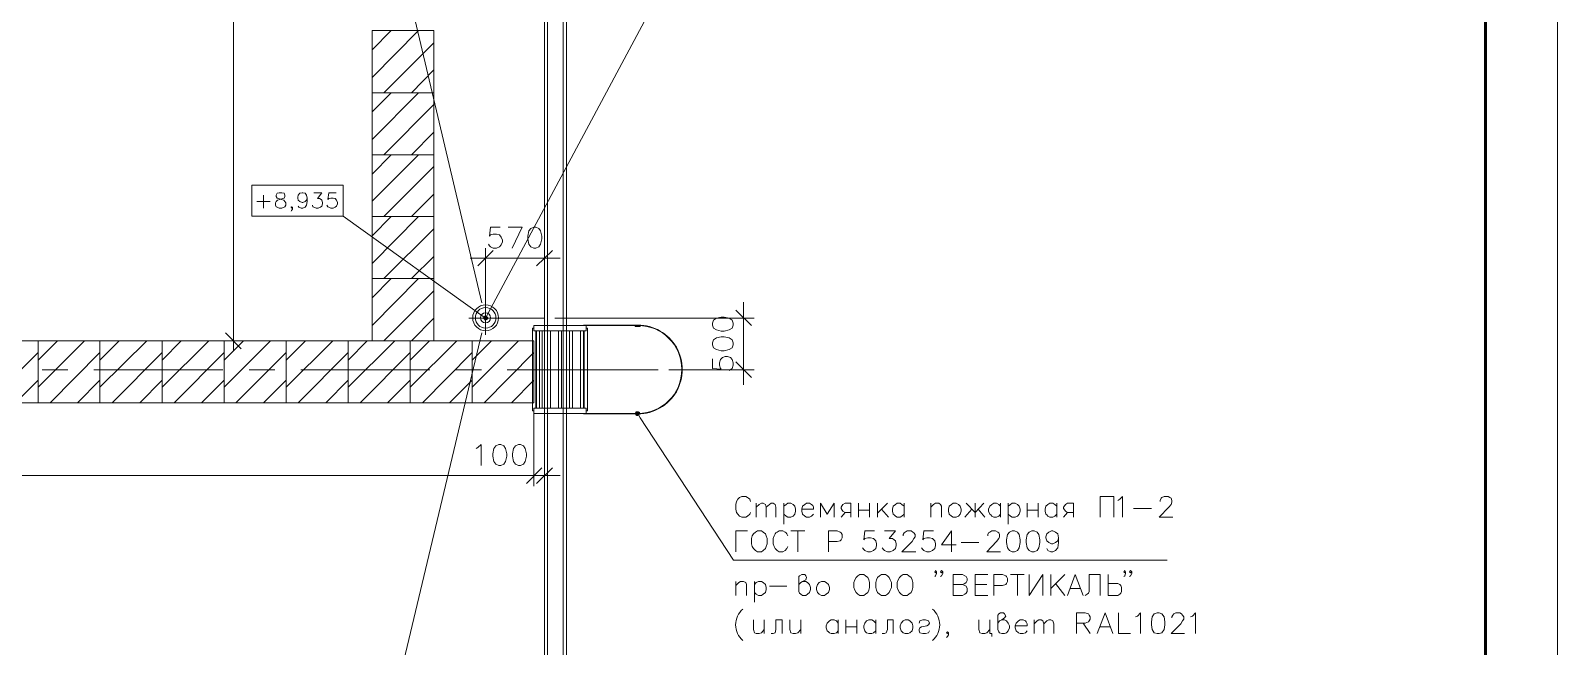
# Model space of a CAD drawing. Header units: millimetres. Extents: x -263990 to 193903, y -164417 to 240530.
# Drawn here: x 95329.21 to 95335.03, y -15683.88 to -15681.54 of the extents above; entities that cross this region are included whole.
import ezdxf

# ---------------------------------------------------------------- set-up
doc = ezdxf.new("R2010")
doc.units = ezdxf.units.MM
doc.header["$LTSCALE"] = 20
doc.layers.add('Размеры', color=7, linetype='Continuous', lineweight=9)

msp = doc.modelspace()

# ---------------------------------------------------------------- linework, layer by layer
at = {"layer": 'Размеры', "lineweight": 20}
for points in [[(95311.64325, -15690.217), (95335.02658, -15690.217), (95335.02658, -15673.68366), (95311.64325, -15673.68366)], [(95316.10825, -15675.672), (95331.25158, -15675.672), (95331.25158, -15685.26366), (95316.10825, -15685.26366)], [(95316.12158, -15675.68366), (95331.23992, -15675.68366), (95331.23992, -15685.252), (95316.12158, -15685.252)], [(95316.17992, -15675.74366), (95331.17992, -15675.74366), (95331.17992, -15685.192), (95316.17992, -15685.192)], [(95316.19158, -15675.75533), (95331.16825, -15675.75533), (95331.16825, -15685.18033), (95316.19158, -15685.18033)], [(95330.51158, -15681.77533), (95330.74658, -15681.77533), (95330.74658, -15681.53866), (95330.51158, -15681.53866)], [(95330.51158, -15682.012), (95330.74658, -15682.012), (95330.74658, -15681.77533), (95330.51158, -15681.77533)], [(95330.51158, -15682.247), (95330.74658, -15682.247), (95330.74658, -15682.012), (95330.51158, -15682.012)], [(95330.05325, -15682.127), (95330.40158, -15682.127), (95330.40158, -15682.24533), (95330.05325, -15682.24533)], [(95330.15825, -15682.157), (95330.14992, -15682.15866), (95330.14658, -15682.16533), (95330.14658, -15682.17033), (95330.14992, -15682.177), (95330.15492, -15682.17866), (95330.16658, -15682.182), (95330.17492, -15682.18533), (95330.17992, -15682.19033), (95330.18325, -15682.19533), (95330.18325, -15682.20366), (95330.17992, -15682.21033), (95330.17658, -15682.212), (95330.16825, -15682.21533), (95330.15825, -15682.21533), (95330.14992, -15682.212), (95330.14658, -15682.21033), (95330.14325, -15682.20366), (95330.14325, -15682.19533), (95330.14658, -15682.19033), (95330.15158, -15682.18533), (95330.15992, -15682.182), (95330.17158, -15682.17866), (95330.17658, -15682.177), (95330.17992, -15682.17033), (95330.17992, -15682.16533), (95330.17658, -15682.15866), (95330.16825, -15682.157)], [(95330.51158, -15682.48366), (95330.74658, -15682.48366), (95330.74658, -15682.247), (95330.51158, -15682.247)], [(95331.12825, -15682.287), (95331.11658, -15682.292), (95331.10825, -15682.302), (95331.10492, -15682.322), (95331.10492, -15682.332), (95331.10825, -15682.352), (95331.11658, -15682.362), (95331.12825, -15682.367), (95331.13492, -15682.367), (95331.14658, -15682.362), (95331.15325, -15682.352), (95331.15825, -15682.332), (95331.15825, -15682.322), (95331.15325, -15682.302), (95331.14658, -15682.292), (95331.13492, -15682.287)], [(95330.51158, -15682.72033), (95330.74658, -15682.72033), (95330.74658, -15682.48366), (95330.51158, -15682.48366)], [(95331.80825, -15682.66033), (95331.81158, -15682.672), (95331.82325, -15682.67866), (95331.84158, -15682.68366), (95331.85325, -15682.68366), (95331.87158, -15682.67866), (95331.88325, -15682.672), (95331.88658, -15682.66033), (95331.88658, -15682.65366), (95331.88325, -15682.642), (95331.87158, -15682.63366), (95331.85325, -15682.63033), (95331.84158, -15682.63033), (95331.82325, -15682.63366), (95331.81158, -15682.642), (95331.80825, -15682.65366)], [(95329.00325, -15682.957), (95329.23992, -15682.957), (95329.23992, -15682.72033), (95329.00325, -15682.72033)], [(95329.23992, -15682.957), (95329.47492, -15682.957), (95329.47492, -15682.72033), (95329.23992, -15682.72033)], [(95329.47492, -15682.957), (95329.71158, -15682.957), (95329.71158, -15682.72033), (95329.47492, -15682.72033)], [(95329.71158, -15682.957), (95329.94825, -15682.957), (95329.94825, -15682.72033), (95329.71158, -15682.72033)], [(95329.94825, -15682.957), (95330.18492, -15682.957), (95330.18492, -15682.72033), (95329.94825, -15682.72033)], [(95330.18492, -15682.957), (95330.41992, -15682.957), (95330.41992, -15682.72033), (95330.18492, -15682.72033)], [(95330.41992, -15682.957), (95330.65658, -15682.957), (95330.65658, -15682.72033), (95330.41992, -15682.72033)], [(95330.65658, -15682.957), (95330.89325, -15682.957), (95330.89325, -15682.72033), (95330.65658, -15682.72033)], [(95330.89325, -15682.957), (95331.12825, -15682.957), (95331.12825, -15682.72033), (95330.89325, -15682.72033)], [(95331.80825, -15682.73533), (95331.81158, -15682.747), (95331.82325, -15682.75366), (95331.84158, -15682.75866), (95331.85325, -15682.75866), (95331.87158, -15682.75366), (95331.88325, -15682.747), (95331.88658, -15682.73533), (95331.88658, -15682.72866), (95331.88325, -15682.717), (95331.87158, -15682.70866), (95331.85325, -15682.70533), (95331.84158, -15682.70533), (95331.82325, -15682.70866), (95331.81158, -15682.717), (95331.80825, -15682.72866)], [(95331.12825, -15683.27366), (95331.12825, -15682.99533)], [(95330.99492, -15683.11533), (95330.98325, -15683.12033), (95330.97492, -15683.13033), (95330.97158, -15683.15033), (95330.97158, -15683.16033), (95330.97492, -15683.18033), (95330.98325, -15683.19033), (95330.99492, -15683.19533), (95331.00158, -15683.19533), (95331.01325, -15683.19033), (95331.01992, -15683.18033), (95331.02492, -15683.16033), (95331.02492, -15683.15033), (95331.01992, -15683.13033), (95331.01325, -15683.12033), (95331.00158, -15683.11533)], [(95331.06992, -15683.11533), (95331.05825, -15683.12033), (95331.04992, -15683.13033), (95331.04658, -15683.15033), (95331.04658, -15683.16033), (95331.04992, -15683.18033), (95331.05825, -15683.19033), (95331.06992, -15683.19533), (95331.07658, -15683.19533), (95331.08825, -15683.19033), (95331.09492, -15683.18033), (95331.09992, -15683.16033), (95331.09992, -15683.15033), (95331.09492, -15683.13033), (95331.08825, -15683.12033), (95331.07658, -15683.11533)], [(95331.15825, -15683.20366), (95331.09992, -15683.26366)], [(95332.72492, -15683.33866), (95332.73658, -15683.33866), (95332.74492, -15683.34366), (95332.75158, -15683.35033), (95332.75492, -15683.362), (95332.75492, -15683.36866), (95332.75158, -15683.38033), (95332.74492, -15683.38866), (95332.73658, -15683.392), (95332.72492, -15683.392), (95332.71825, -15683.38866), (95332.70992, -15683.38033), (95332.70658, -15683.36866), (95332.70658, -15683.362), (95332.70992, -15683.35033), (95332.71825, -15683.34366)], [(95331.97992, -15683.44366), (95331.99492, -15683.44366), (95332.00158, -15683.44866), (95332.00992, -15683.45533), (95332.01325, -15683.46366), (95332.01658, -15683.47366), (95332.01658, -15683.49366), (95332.01325, -15683.50366), (95332.00992, -15683.512), (95332.00158, -15683.51866), (95331.99492, -15683.52366), (95331.97992, -15683.52366), (95331.97158, -15683.51866), (95331.96492, -15683.512), (95331.95992, -15683.50366), (95331.95658, -15683.49366), (95331.95658, -15683.47366), (95331.95992, -15683.46366), (95331.96492, -15683.45533), (95331.97158, -15683.44866)], [(95332.94992, -15683.44366), (95332.93992, -15683.44866), (95332.93158, -15683.45866), (95332.92825, -15683.47866), (95332.92825, -15683.48866), (95332.93158, -15683.50866), (95332.93992, -15683.51866), (95332.94992, -15683.52366), (95332.95825, -15683.52366), (95332.96992, -15683.51866), (95332.97658, -15683.50866), (95332.97992, -15683.48866), (95332.97992, -15683.47866), (95332.97658, -15683.45866), (95332.96992, -15683.44866), (95332.95825, -15683.44366)], [(95333.02492, -15683.44366), (95333.01492, -15683.44866), (95333.00658, -15683.45866), (95333.00325, -15683.47866), (95333.00325, -15683.48866), (95333.00658, -15683.50866), (95333.01492, -15683.51866), (95333.02492, -15683.52366), (95333.03325, -15683.52366), (95333.04492, -15683.51866), (95333.05158, -15683.50866), (95333.05492, -15683.48866), (95333.05492, -15683.47866), (95333.05158, -15683.45866), (95333.04492, -15683.44866), (95333.03325, -15683.44366)], [(95332.36992, -15683.61033), (95332.38492, -15683.61033), (95332.39158, -15683.61533), (95332.39992, -15683.622), (95332.40325, -15683.63033), (95332.40658, -15683.64033), (95332.40658, -15683.66033), (95332.40325, -15683.67033), (95332.39992, -15683.67866), (95332.39158, -15683.68533), (95332.38492, -15683.69033), (95332.36992, -15683.69033), (95332.36158, -15683.68533), (95332.35492, -15683.67866), (95332.34992, -15683.67033), (95332.34658, -15683.66033), (95332.34658, -15683.64033), (95332.34992, -15683.63033), (95332.35492, -15683.622), (95332.36158, -15683.61533)], [(95332.45158, -15683.61033), (95332.46658, -15683.61033), (95332.47492, -15683.61533), (95332.48158, -15683.622), (95332.48492, -15683.63033), (95332.48992, -15683.64033), (95332.48992, -15683.66033), (95332.48492, -15683.67033), (95332.48158, -15683.67866), (95332.47492, -15683.68533), (95332.46658, -15683.69033), (95332.45158, -15683.69033), (95332.44492, -15683.68533), (95332.43658, -15683.67866), (95332.43325, -15683.67033), (95332.42992, -15683.66033), (95332.42992, -15683.64033), (95332.43325, -15683.63033), (95332.43658, -15683.622), (95332.44492, -15683.61533)], [(95332.53492, -15683.61033), (95332.54992, -15683.61033), (95332.55658, -15683.61533), (95332.56492, -15683.622), (95332.56825, -15683.63033), (95332.57158, -15683.64033), (95332.57158, -15683.66033), (95332.56825, -15683.67033), (95332.56492, -15683.67866), (95332.55658, -15683.68533), (95332.54992, -15683.69033), (95332.53492, -15683.69033), (95332.52658, -15683.68533), (95332.51992, -15683.67866), (95332.51492, -15683.67033), (95332.51158, -15683.66033), (95332.51158, -15683.64033), (95332.51492, -15683.63033), (95332.51992, -15683.622), (95332.52658, -15683.61533)], [(95332.22325, -15683.637), (95332.23492, -15683.637), (95332.24158, -15683.64033), (95332.24992, -15683.64866), (95332.25325, -15683.66033), (95332.25325, -15683.667), (95332.24992, -15683.67866), (95332.24158, -15683.68533), (95332.23492, -15683.69033), (95332.22325, -15683.69033), (95332.21492, -15683.68533), (95332.20825, -15683.67866), (95332.20492, -15683.667), (95332.20492, -15683.66033), (95332.20825, -15683.64866), (95332.21492, -15683.64033)], [(95332.54158, -15683.78366), (95332.55325, -15683.78366), (95332.55992, -15683.787), (95332.56825, -15683.79533), (95332.57158, -15683.80533), (95332.57158, -15683.81366), (95332.56825, -15683.82533), (95332.55992, -15683.832), (95332.55325, -15683.83533), (95332.54158, -15683.83533), (95332.53492, -15683.832), (95332.52658, -15683.82533), (95332.52325, -15683.81366), (95332.52325, -15683.80533), (95332.52658, -15683.79533), (95332.53492, -15683.787)], [(95333.50158, -15683.757), (95333.48992, -15683.76033), (95333.48325, -15683.772), (95333.47992, -15683.79033), (95333.47992, -15683.802), (95333.48325, -15683.82033), (95333.48992, -15683.832), (95333.50158, -15683.83533), (95333.50992, -15683.83533), (95333.51992, -15683.832), (95333.52825, -15683.82033), (95333.53158, -15683.802), (95333.53158, -15683.79033), (95333.52825, -15683.772), (95333.51992, -15683.76033), (95333.50992, -15683.757)]]:
    msp.add_lwpolyline(points, close=True, dxfattribs=at)
at = {"layer": 'Размеры', "lineweight": 20, "const_width": 0.01167}
msp.add_lwpolyline([(95312.42908, -15689.94283), (95334.75242, -15689.94283), (95334.75242, -15673.95783), (95312.42908, -15673.95783)], close=True, dxfattribs=at)
at = {"layer": 'Размеры', "lineweight": 20}
for points in [[(95329.98325, -15677.95533), (95329.98325, -15682.75866)], [(95330.94825, -15682.62533), (95330.95325, -15682.61533), (95332.08658, -15680.49866), (95333.73825, -15680.49866), (95332.08658, -15680.49866), (95330.95325, -15678.32033), (95330.94825, -15678.31033)], [(95330.92992, -15678.36033), (95330.43158, -15680.467), (95330.92992, -15682.57533)], [(95330.51158, -15681.612), (95330.58492, -15681.53866)], [(95330.51158, -15681.717), (95330.68825, -15681.53866)], [(95331.17992, -15681.54366), (95331.17992, -15681.642)], [(95330.55658, -15681.77533), (95330.74658, -15681.58533)], [(95330.66158, -15681.77533), (95330.74658, -15681.68866)], [(95331.17992, -15681.74033), (95331.17992, -15682.23366)], [(95330.51158, -15681.84866), (95330.58492, -15681.77533)], [(95330.51158, -15681.95366), (95330.68825, -15681.77533)], [(95330.55658, -15682.012), (95330.74658, -15681.82033)], [(95330.66158, -15682.012), (95330.74658, -15681.92533)], [(95330.51158, -15682.08533), (95330.58492, -15682.012)], [(95330.51158, -15682.18866), (95330.68825, -15682.012)], [(95330.55658, -15682.247), (95330.74658, -15682.057)], [(95330.26492, -15682.177), (95330.26158, -15682.18533), (95330.25658, -15682.19033), (95330.24825, -15682.19366), (95330.24492, -15682.19366), (95330.23658, -15682.19033), (95330.22992, -15682.18533), (95330.22825, -15682.177), (95330.22825, -15682.17366), (95330.22992, -15682.16533), (95330.23658, -15682.15866), (95330.24492, -15682.157), (95330.24825, -15682.157), (95330.25658, -15682.15866), (95330.26158, -15682.16533), (95330.26492, -15682.177), (95330.26492, -15682.19033), (95330.26158, -15682.20366), (95330.25658, -15682.212), (95330.24825, -15682.21533), (95330.24158, -15682.21533), (95330.23325, -15682.212), (95330.22992, -15682.207)], [(95330.28992, -15682.157), (95330.31992, -15682.157), (95330.30325, -15682.17866), (95330.31158, -15682.17866), (95330.31825, -15682.182), (95330.31992, -15682.18533), (95330.32325, -15682.19366), (95330.32325, -15682.19866), (95330.31992, -15682.207), (95330.31492, -15682.212), (95330.30658, -15682.21533), (95330.29825, -15682.21533), (95330.28992, -15682.212), (95330.28658, -15682.21033), (95330.28492, -15682.20366)], [(95330.37492, -15682.157), (95330.34658, -15682.157), (95330.34325, -15682.182), (95330.34658, -15682.17866), (95330.35492, -15682.177), (95330.36325, -15682.177), (95330.37158, -15682.17866), (95330.37658, -15682.18533), (95330.37992, -15682.19366), (95330.37992, -15682.19866), (95330.37658, -15682.207), (95330.37158, -15682.212), (95330.36325, -15682.21533), (95330.35492, -15682.21533), (95330.34658, -15682.212), (95330.34325, -15682.21033), (95330.33992, -15682.20366)], [(95330.07325, -15682.19033), (95330.12325, -15682.19033)], [(95330.09825, -15682.16533), (95330.09825, -15682.21533)], [(95330.20825, -15682.212), (95330.20492, -15682.21533), (95330.20325, -15682.212), (95330.20492, -15682.21033), (95330.20825, -15682.212), (95330.20825, -15682.21866), (95330.20492, -15682.22366), (95330.20325, -15682.227)], [(95330.66158, -15682.247), (95330.74658, -15682.162)], [(95330.40158, -15682.24533), (95330.94325, -15682.63366)], [(95330.51158, -15682.32033), (95330.58492, -15682.247)], [(95330.51158, -15682.42533), (95330.68825, -15682.247)], [(95330.55658, -15682.48366), (95330.74658, -15682.29366)], [(95330.99992, -15682.287), (95330.96325, -15682.287), (95330.95825, -15682.322), (95330.96325, -15682.317), (95330.97325, -15682.31366), (95330.98492, -15682.31366), (95330.99658, -15682.317), (95331.00325, -15682.32533), (95331.00825, -15682.337), (95331.00825, -15682.34366), (95331.00325, -15682.35533), (95330.99658, -15682.362), (95330.98492, -15682.367), (95330.97325, -15682.367), (95330.96325, -15682.362), (95330.95825, -15682.35866), (95330.95492, -15682.352)], [(95331.04492, -15682.367), (95331.08325, -15682.287), (95331.02992, -15682.287)], [(95331.17992, -15682.332), (95331.17992, -15682.43033)], [(95330.91492, -15682.43533), (95330.97325, -15682.377)], [(95330.94325, -15682.59366), (95330.94325, -15682.367)], [(95331.19825, -15682.377), (95331.13825, -15682.43533)], [(95331.16825, -15682.59366), (95331.16825, -15682.367)], [(95330.66158, -15682.48366), (95330.74658, -15682.39866)], [(95331.22825, -15682.40533), (95330.88492, -15682.40533)], [(95330.51158, -15682.557), (95330.58492, -15682.48366)], [(95330.51158, -15682.662), (95330.68825, -15682.48366)], [(95330.55658, -15682.72033), (95330.74658, -15682.53033)], [(95331.17992, -15682.52866), (95331.17992, -15683.02033)], [(95330.94325, -15682.57033), (95330.94325, -15682.697)], [(95331.89658, -15682.60366), (95331.95658, -15682.662)], [(95331.92658, -15682.88866), (95331.92658, -15682.57366)], [(95330.66158, -15682.72033), (95330.74658, -15682.63366)], [(95330.87992, -15682.63366), (95331.00825, -15682.63366)], [(95331.00325, -15682.63366), (95331.16825, -15682.63366)], [(95331.12825, -15682.987), (95331.12325, -15682.987), (95331.12325, -15682.672), (95331.12825, -15682.672)], [(95331.32658, -15682.662), (95331.12825, -15682.662), (95331.12825, -15682.682), (95331.32658, -15682.682), (95331.32658, -15682.662), (95331.22825, -15682.662)], [(95331.13492, -15682.682), (95331.13492, -15682.977)], [(95331.13825, -15682.977), (95331.13825, -15682.682)], [(95331.14992, -15682.682), (95331.14992, -15682.977)], [(95331.15992, -15682.682), (95331.15992, -15682.977)], [(95331.17992, -15682.977), (95331.17992, -15682.682)], [(95331.19158, -15682.682), (95331.19158, -15682.977)], [(95331.20825, -15682.63366), (95331.96658, -15682.63366)], [(95331.22158, -15682.977), (95331.22158, -15682.682)], [(95331.22825, -15682.977), (95331.31992, -15682.977), (95331.31992, -15682.682), (95331.22825, -15682.682)], [(95331.23325, -15682.682), (95331.23325, -15682.977)], [(95331.26325, -15682.977), (95331.26325, -15682.682)], [(95331.27492, -15682.682), (95331.27492, -15682.977)], [(95331.30492, -15682.977), (95331.30492, -15682.682)], [(95331.52325, -15682.662), (95331.31658, -15682.662), (95331.31658, -15682.66033), (95331.52325, -15682.66033)], [(95331.31658, -15682.682), (95331.31658, -15682.977)], [(95331.32658, -15682.672), (95331.33158, -15682.672), (95331.33158, -15682.987), (95331.32658, -15682.987)], [(95331.51325, -15682.662), (95331.51325, -15682.66533), (95331.53325, -15682.66533), (95331.53325, -15682.66366)], [(95329.23992, -15682.79366), (95329.31325, -15682.72033)], [(95329.23992, -15682.897), (95329.41658, -15682.72033)], [(95329.47492, -15682.79366), (95329.54825, -15682.72033)], [(95329.47492, -15682.897), (95329.65325, -15682.72033)], [(95329.71158, -15682.79366), (95329.78492, -15682.72033)], [(95329.71158, -15682.897), (95329.88992, -15682.72033)], [(95330.47158, -15682.72033), (95329.94492, -15682.72033)], [(95329.94825, -15682.79366), (95330.02158, -15682.72033)], [(95329.94825, -15682.897), (95330.12492, -15682.72033)], [(95329.95325, -15682.69033), (95330.01325, -15682.75033)], [(95330.18492, -15682.79366), (95330.25825, -15682.72033)], [(95330.18492, -15682.897), (95330.36158, -15682.72033)], [(95330.33658, -15685.18033), (95330.92992, -15682.69033)], [(95330.41992, -15682.79366), (95330.49325, -15682.72033)], [(95330.41992, -15682.897), (95330.59825, -15682.72033)], [(95330.65658, -15682.79366), (95330.72992, -15682.72033)], [(95330.65658, -15682.897), (95330.83492, -15682.72033)], [(95330.89325, -15682.79366), (95330.96658, -15682.72033)], [(95330.89325, -15682.897), (95331.06992, -15682.72033)], [(95329.04825, -15682.957), (95329.23992, -15682.76533)], [(95329.28492, -15682.957), (95329.47492, -15682.76533)], [(95329.52158, -15682.957), (95329.71158, -15682.76533)], [(95329.75825, -15682.957), (95329.94825, -15682.76533)], [(95329.99325, -15682.957), (95330.18492, -15682.76533)], [(95330.22992, -15682.957), (95330.41992, -15682.76533)], [(95330.46658, -15682.957), (95330.65658, -15682.76533)], [(95330.70325, -15682.957), (95330.89325, -15682.76533)], [(95330.93825, -15682.957), (95331.12825, -15682.76533)], [(95331.80825, -15682.78866), (95331.80825, -15682.82533), (95331.84158, -15682.82866), (95331.83825, -15682.82533), (95331.83492, -15682.81366), (95331.83492, -15682.80366), (95331.83825, -15682.792), (95331.84658, -15682.78366), (95331.85658, -15682.78033), (95331.86492, -15682.78033), (95331.87658, -15682.78366), (95331.88325, -15682.792), (95331.88658, -15682.80366), (95331.88658, -15682.81366), (95331.88325, -15682.82533), (95331.87992, -15682.82866), (95331.87158, -15682.83366)], [(95331.95658, -15682.86033), (95331.89658, -15682.80033)], [(95329.25492, -15682.83033), (95329.35325, -15682.83033)], [(95329.45158, -15682.83033), (95329.94325, -15682.83033)], [(95330.04325, -15682.83033), (95330.14158, -15682.83033)], [(95330.23992, -15682.83033), (95330.73158, -15682.83033)], [(95330.82992, -15682.83033), (95330.92825, -15682.83033)], [(95331.02658, -15682.83033), (95331.60158, -15682.83033)], [(95331.64158, -15682.83033), (95331.96658, -15682.83033)], [(95329.15325, -15682.957), (95329.23992, -15682.87033)], [(95329.38992, -15682.957), (95329.47492, -15682.87033)], [(95329.62658, -15682.957), (95329.71158, -15682.87033)], [(95329.86158, -15682.957), (95329.94825, -15682.87033)], [(95330.09825, -15682.957), (95330.18492, -15682.87033)], [(95330.33492, -15682.957), (95330.41992, -15682.87033)], [(95330.56992, -15682.957), (95330.65658, -15682.87033)], [(95330.80658, -15682.957), (95330.89325, -15682.87033)], [(95331.04325, -15682.957), (95331.12825, -15682.87033)], [(95331.32658, -15682.997), (95331.12825, -15682.997), (95331.12825, -15682.977), (95331.32658, -15682.977), (95331.32658, -15682.997), (95331.22825, -15682.997)], [(95331.16825, -15682.99533), (95331.16825, -15683.27366)], [(95331.52325, -15682.997), (95331.31658, -15682.997), (95331.31658, -15682.99866), (95331.52325, -15682.99866)], [(95331.52825, -15683.00533), (95331.53325, -15683.01366), (95331.88825, -15683.55533), (95333.53992, -15683.55533)], [(95330.90825, -15683.13033), (95330.91492, -15683.127), (95330.92658, -15683.11533), (95330.92658, -15683.19533)], [(95331.17992, -15683.11866), (95331.17992, -15683.217)], [(95331.19825, -15683.20366), (95331.13825, -15683.26366)], [(95325.41992, -15683.23366), (95331.16825, -15683.23366)], [(95331.22825, -15683.23366), (95331.16825, -15683.23366), (95331.12825, -15683.23366), (95331.06992, -15683.23366)], [(95331.17992, -15683.31533), (95331.17992, -15683.80866)], [(95331.95325, -15683.332), (95331.94992, -15683.32366), (95331.94492, -15683.32033), (95331.94158, -15683.317), (95331.93492, -15683.31366), (95331.91992, -15683.31366), (95331.91158, -15683.317), (95331.90825, -15683.32033), (95331.90492, -15683.32366), (95331.89992, -15683.332), (95331.89658, -15683.34366), (95331.89658, -15683.362), (95331.89992, -15683.37366), (95331.90492, -15683.38033), (95331.91158, -15683.38866), (95331.91992, -15683.392), (95331.93492, -15683.392), (95331.94158, -15683.38866), (95331.94992, -15683.38033), (95331.95325, -15683.37366)], [(95333.28492, -15683.392), (95333.28492, -15683.31366), (95333.33658, -15683.31366), (95333.33658, -15683.392)], [(95333.35158, -15683.32866), (95333.35992, -15683.32366), (95333.36992, -15683.31366), (95333.36992, -15683.392)], [(95333.51325, -15683.332), (95333.51325, -15683.32866), (95333.51658, -15683.32033), (95333.51992, -15683.317), (95333.52825, -15683.31366), (95333.54325, -15683.31366), (95333.54992, -15683.317), (95333.55492, -15683.32033), (95333.55825, -15683.32866), (95333.55825, -15683.33533), (95333.55492, -15683.34366), (95333.54658, -15683.35366), (95333.50992, -15683.392), (95333.56158, -15683.392)], [(95331.97492, -15683.33866), (95331.97492, -15683.392)], [(95331.97492, -15683.35366), (95331.98658, -15683.34366), (95331.99492, -15683.33866), (95332.00158, -15683.33866), (95332.00992, -15683.34366), (95332.01325, -15683.35366), (95332.01325, -15683.392)], [(95332.01325, -15683.35366), (95332.02492, -15683.34366), (95332.03158, -15683.33866), (95332.03992, -15683.33866), (95332.04658, -15683.34366), (95332.04992, -15683.35366), (95332.04992, -15683.392)], [(95332.07992, -15683.33866), (95332.07992, -15683.41866)], [(95332.07992, -15683.35033), (95332.08825, -15683.34366), (95332.09492, -15683.33866), (95332.10658, -15683.33866), (95332.11492, -15683.34366), (95332.12158, -15683.35033), (95332.12492, -15683.362), (95332.12492, -15683.36866), (95332.12158, -15683.38033), (95332.11492, -15683.38866), (95332.10658, -15683.392), (95332.09492, -15683.392), (95332.08825, -15683.38866), (95332.07992, -15683.38033)], [(95332.14825, -15683.362), (95332.19325, -15683.362), (95332.19325, -15683.35366), (95332.18992, -15683.347), (95332.18492, -15683.34366), (95332.17825, -15683.33866), (95332.16658, -15683.33866), (95332.15992, -15683.34366), (95332.15158, -15683.35033), (95332.14825, -15683.362), (95332.14825, -15683.36866), (95332.15158, -15683.38033), (95332.15992, -15683.38866), (95332.16658, -15683.392), (95332.17825, -15683.392), (95332.18492, -15683.38866), (95332.19325, -15683.38033)], [(95332.27158, -15683.392), (95332.27158, -15683.33866), (95332.24492, -15683.38033), (95332.21992, -15683.33866), (95332.21992, -15683.392)], [(95332.33492, -15683.392), (95332.33492, -15683.33866), (95332.31325, -15683.33866), (95332.30492, -15683.34366), (95332.30158, -15683.347), (95332.29825, -15683.35366), (95332.29825, -15683.35866), (95332.30158, -15683.36533), (95332.30492, -15683.36866), (95332.31325, -15683.37366), (95332.33492, -15683.37366)], [(95332.29825, -15683.392), (95332.31325, -15683.37366)], [(95332.36492, -15683.33866), (95332.36492, -15683.392)], [(95332.36492, -15683.36533), (95332.40658, -15683.36533)], [(95332.40658, -15683.33866), (95332.40658, -15683.392)], [(95332.43658, -15683.33866), (95332.43658, -15683.392)], [(95332.47492, -15683.33866), (95332.43658, -15683.377)], [(95332.45158, -15683.362), (95332.47825, -15683.392)], [(95332.53825, -15683.38033), (95332.52992, -15683.38866), (95332.52325, -15683.392), (95332.51158, -15683.392), (95332.50492, -15683.38866), (95332.49992, -15683.38366), (95332.49658, -15683.38033), (95332.49325, -15683.36866), (95332.49325, -15683.362), (95332.49658, -15683.35033), (95332.50492, -15683.34366), (95332.51158, -15683.33866), (95332.52325, -15683.33866), (95332.52992, -15683.34366), (95332.53825, -15683.35033)], [(95332.53825, -15683.33866), (95332.53825, -15683.392)], [(95332.63992, -15683.33866), (95332.63992, -15683.392)], [(95332.63992, -15683.35366), (95332.64992, -15683.34366), (95332.65825, -15683.33866), (95332.66992, -15683.33866), (95332.67658, -15683.34366), (95332.67992, -15683.35033), (95332.67992, -15683.392)], [(95332.76992, -15683.392), (95332.79658, -15683.362)], [(95332.84158, -15683.33866), (95332.80825, -15683.37366), (95332.77492, -15683.33866)], [(95332.80825, -15683.33866), (95332.80825, -15683.392)], [(95332.81992, -15683.362), (95332.84492, -15683.392)], [(95332.90492, -15683.38033), (95332.89825, -15683.38866), (95332.88992, -15683.392), (95332.87992, -15683.392), (95332.87158, -15683.38866), (95332.86825, -15683.38366), (95332.86492, -15683.38033), (95332.85992, -15683.36866), (95332.85992, -15683.362), (95332.86492, -15683.35033), (95332.87158, -15683.34366), (95332.87992, -15683.33866), (95332.88992, -15683.33866), (95332.89825, -15683.34366), (95332.90492, -15683.35033)], [(95332.90492, -15683.33866), (95332.90492, -15683.392)], [(95332.93492, -15683.33866), (95332.93492, -15683.41866)], [(95332.93492, -15683.35033), (95332.94325, -15683.34366), (95332.94992, -15683.33866), (95332.96158, -15683.33866), (95332.96992, -15683.34366), (95332.97658, -15683.35033), (95332.97992, -15683.362), (95332.97992, -15683.36866), (95332.97658, -15683.38033), (95332.96992, -15683.38866), (95332.96158, -15683.392), (95332.94992, -15683.392), (95332.94325, -15683.38866), (95332.93492, -15683.38033)], [(95333.00658, -15683.33866), (95333.00658, -15683.392)], [(95333.00658, -15683.36533), (95333.04825, -15683.36533)], [(95333.04825, -15683.33866), (95333.04825, -15683.392)], [(95333.11992, -15683.38033), (95333.11158, -15683.38866), (95333.10492, -15683.392), (95333.09325, -15683.392), (95333.08492, -15683.38866), (95333.08158, -15683.38366), (95333.07825, -15683.38033), (95333.07492, -15683.36866), (95333.07492, -15683.362), (95333.07825, -15683.35033), (95333.08492, -15683.34366), (95333.09325, -15683.33866), (95333.10492, -15683.33866), (95333.11158, -15683.34366), (95333.11992, -15683.35033)], [(95333.11992, -15683.33866), (95333.11992, -15683.392)], [(95333.18325, -15683.392), (95333.18325, -15683.33866), (95333.15992, -15683.33866), (95333.15325, -15683.34366), (95333.14992, -15683.347), (95333.14492, -15683.35366), (95333.14492, -15683.35866), (95333.14992, -15683.36533), (95333.15325, -15683.36866), (95333.15992, -15683.37366), (95333.18325, -15683.37366)], [(95333.14492, -15683.392), (95333.15992, -15683.37366)], [(95333.41158, -15683.35866), (95333.47992, -15683.35866)], [(95331.94158, -15683.44366), (95331.89658, -15683.44366), (95331.89658, -15683.52366)], [(95332.09492, -15683.46366), (95332.09158, -15683.45533), (95332.08825, -15683.452), (95332.08492, -15683.44866), (95332.07658, -15683.44366), (95332.06158, -15683.44366), (95332.05492, -15683.44866), (95332.04992, -15683.452), (95332.04658, -15683.45533), (95332.04325, -15683.46366), (95332.03992, -15683.47366), (95332.03992, -15683.49366), (95332.04325, -15683.50366), (95332.04658, -15683.512), (95332.05492, -15683.51866), (95332.06158, -15683.52366), (95332.07658, -15683.52366), (95332.08492, -15683.51866), (95332.09158, -15683.512), (95332.09492, -15683.50366)], [(95332.10658, -15683.44366), (95332.15992, -15683.44366)], [(95332.13325, -15683.44366), (95332.13325, -15683.52366)], [(95332.24992, -15683.52366), (95332.24992, -15683.44366), (95332.28325, -15683.44366), (95332.29492, -15683.44866), (95332.29825, -15683.452), (95332.30158, -15683.45866), (95332.30158, -15683.47033), (95332.29825, -15683.47866), (95332.29492, -15683.482), (95332.28325, -15683.48533), (95332.24992, -15683.48533)], [(95332.42492, -15683.44366), (95332.38825, -15683.44366), (95332.38492, -15683.47866), (95332.38825, -15683.47366), (95332.39992, -15683.47033), (95332.40992, -15683.47033), (95332.42158, -15683.47366), (95332.42992, -15683.482), (95332.43325, -15683.49366), (95332.43325, -15683.50033), (95332.42992, -15683.512), (95332.42158, -15683.51866), (95332.40992, -15683.52366), (95332.39992, -15683.52366), (95332.38825, -15683.51866), (95332.38492, -15683.51533), (95332.37992, -15683.50866)], [(95332.46325, -15683.44366), (95332.50492, -15683.44366), (95332.48158, -15683.47366), (95332.49325, -15683.47366), (95332.49992, -15683.47866), (95332.50492, -15683.482), (95332.50825, -15683.49366), (95332.50825, -15683.50033), (95332.50492, -15683.512), (95332.49658, -15683.51866), (95332.48492, -15683.52366), (95332.47492, -15683.52366), (95332.46325, -15683.51866), (95332.45992, -15683.51533), (95332.45492, -15683.50866)], [(95332.53492, -15683.46366), (95332.53492, -15683.45866), (95332.53825, -15683.452), (95332.54158, -15683.44866), (95332.54992, -15683.44366), (95332.56492, -15683.44366), (95332.57158, -15683.44866), (95332.57492, -15683.452), (95332.57992, -15683.45866), (95332.57992, -15683.467), (95332.57492, -15683.47366), (95332.56825, -15683.48533), (95332.52992, -15683.52366), (95332.58325, -15683.52366)], [(95332.64992, -15683.44366), (95332.61325, -15683.44366), (95332.60992, -15683.47866), (95332.61325, -15683.47366), (95332.62492, -15683.47033), (95332.63492, -15683.47033), (95332.64658, -15683.47366), (95332.65492, -15683.482), (95332.65825, -15683.49366), (95332.65825, -15683.50033), (95332.65492, -15683.512), (95332.64658, -15683.51866), (95332.63492, -15683.52366), (95332.62492, -15683.52366), (95332.61325, -15683.51866), (95332.60992, -15683.51533), (95332.60492, -15683.50866)], [(95332.71825, -15683.52366), (95332.71825, -15683.44366), (95332.67992, -15683.497), (95332.73658, -15683.497)], [(95332.75492, -15683.48866), (95332.82325, -15683.48866)], [(95332.85658, -15683.46366), (95332.85658, -15683.45866), (95332.85992, -15683.452), (95332.86492, -15683.44866), (95332.87158, -15683.44366), (95332.88658, -15683.44366), (95332.89492, -15683.44866), (95332.89825, -15683.452), (95332.90158, -15683.45866), (95332.90158, -15683.467), (95332.89825, -15683.47366), (95332.88992, -15683.48533), (95332.85325, -15683.52366), (95332.90492, -15683.52366)], [(95333.12658, -15683.47033), (95333.12325, -15683.482), (95333.11492, -15683.48866), (95333.10492, -15683.49366), (95333.09992, -15683.49366), (95333.08992, -15683.48866), (95333.08158, -15683.482), (95333.07825, -15683.47033), (95333.07825, -15683.467), (95333.08158, -15683.45533), (95333.08992, -15683.44866), (95333.09992, -15683.44366), (95333.10492, -15683.44366), (95333.11492, -15683.44866), (95333.12325, -15683.45533), (95333.12658, -15683.47033), (95333.12658, -15683.48866), (95333.12325, -15683.50866), (95333.11492, -15683.51866), (95333.10492, -15683.52366), (95333.09658, -15683.52366), (95333.08492, -15683.51866), (95333.08158, -15683.512)], [(95332.13658, -15683.64866), (95332.14492, -15683.64033), (95332.15158, -15683.637), (95332.16325, -15683.63033), (95332.16658, -15683.622), (95332.16325, -15683.61533), (95332.15992, -15683.61033), (95332.14825, -15683.61033), (95332.13992, -15683.61533), (95332.13658, -15683.61866), (95332.13658, -15683.67533), (95332.13992, -15683.682), (95332.14492, -15683.68533), (95332.15158, -15683.69033), (95332.16325, -15683.69033), (95332.16992, -15683.68533), (95332.17825, -15683.67866), (95332.18158, -15683.667), (95332.18158, -15683.66033), (95332.17825, -15683.64866), (95332.16992, -15683.64033), (95332.16325, -15683.637), (95332.15158, -15683.637)], [(95332.66158, -15683.60033), (95332.65825, -15683.60366), (95332.65492, -15683.60033), (95332.65825, -15683.59533), (95332.66158, -15683.60033), (95332.66158, -15683.607), (95332.65825, -15683.61533), (95332.65492, -15683.61866)], [(95332.68492, -15683.60033), (95332.67992, -15683.60366), (95332.67658, -15683.60033), (95332.67992, -15683.59533), (95332.68492, -15683.60033), (95332.68492, -15683.607), (95332.67992, -15683.61533), (95332.67658, -15683.61866)], [(95332.75992, -15683.64866), (95332.76992, -15683.64533), (95332.77492, -15683.64033), (95332.77825, -15683.63366), (95332.77825, -15683.62533), (95332.77492, -15683.61866), (95332.76992, -15683.61533), (95332.75992, -15683.61033), (95332.72492, -15683.61033), (95332.72492, -15683.69033), (95332.75992, -15683.69033), (95332.76992, -15683.68533), (95332.77492, -15683.682), (95332.77825, -15683.67533), (95332.77825, -15683.66366), (95332.77492, -15683.65533), (95332.76992, -15683.652), (95332.75992, -15683.64866), (95332.72492, -15683.64866)], [(95332.85658, -15683.61033), (95332.80825, -15683.61033), (95332.80825, -15683.69033), (95332.85658, -15683.69033)], [(95332.87992, -15683.69033), (95332.87992, -15683.61033), (95332.91325, -15683.61033), (95332.92492, -15683.61533), (95332.92825, -15683.61866), (95332.93158, -15683.62533), (95332.93158, -15683.637), (95332.92825, -15683.64533), (95332.92492, -15683.64866), (95332.91325, -15683.652), (95332.87992, -15683.652)], [(95332.94325, -15683.61033), (95332.99492, -15683.61033)], [(95332.96992, -15683.61033), (95332.96992, -15683.69033)], [(95333.01492, -15683.61033), (95333.01492, -15683.69033), (95333.06658, -15683.61033), (95333.06658, -15683.69033)], [(95333.14992, -15683.61033), (95333.09658, -15683.66366)], [(95333.09658, -15683.61033), (95333.09658, -15683.69033)], [(95333.15992, -15683.69033), (95333.18992, -15683.61033), (95333.21992, -15683.69033)], [(95333.28492, -15683.69033), (95333.28492, -15683.61033), (95333.24325, -15683.61033), (95333.24325, -15683.67533), (95333.23992, -15683.682), (95333.23492, -15683.68533), (95333.22825, -15683.69033)], [(95333.31492, -15683.61033), (95333.31492, -15683.69033), (95333.35158, -15683.69033), (95333.35992, -15683.68533), (95333.36325, -15683.682), (95333.36658, -15683.67533), (95333.36658, -15683.66033), (95333.36325, -15683.652), (95333.35992, -15683.64866), (95333.35158, -15683.64533), (95333.31492, -15683.64533)], [(95333.38158, -15683.60033), (95333.37825, -15683.60366), (95333.37492, -15683.60033), (95333.37825, -15683.59533), (95333.38158, -15683.60033), (95333.38158, -15683.607), (95333.37825, -15683.61533), (95333.37492, -15683.61866)], [(95333.40492, -15683.60033), (95333.39992, -15683.60366), (95333.39658, -15683.60033), (95333.39992, -15683.59533), (95333.40492, -15683.60033), (95333.40492, -15683.607), (95333.39992, -15683.61533), (95333.39658, -15683.61866)], [(95331.89658, -15683.637), (95331.89658, -15683.69033)], [(95331.89658, -15683.652), (95331.90825, -15683.64033), (95331.91492, -15683.637), (95331.92658, -15683.637), (95331.93492, -15683.64033), (95331.93825, -15683.64866), (95331.93825, -15683.69033)], [(95331.96825, -15683.637), (95331.96825, -15683.71533)], [(95331.96825, -15683.64866), (95331.97492, -15683.64033), (95331.98325, -15683.637), (95331.99492, -15683.637), (95332.00158, -15683.64033), (95332.00992, -15683.64866), (95332.01325, -15683.66033), (95332.01325, -15683.667), (95332.00992, -15683.67866), (95332.00158, -15683.68533), (95331.99492, -15683.69033), (95331.98325, -15683.69033), (95331.97492, -15683.68533), (95331.96825, -15683.67866)], [(95332.02492, -15683.65533), (95332.09158, -15683.65533)], [(95332.85325, -15683.64866), (95332.80825, -15683.64866)], [(95333.14992, -15683.69033), (95333.11492, -15683.64533)], [(95333.17158, -15683.66366), (95333.20992, -15683.66366)], [(95331.96492, -15683.78366), (95331.96492, -15683.82033), (95331.96825, -15683.832), (95331.97492, -15683.83533), (95331.98658, -15683.83533), (95331.99492, -15683.832), (95332.00492, -15683.82033)], [(95332.00492, -15683.78366), (95332.00492, -15683.83533)], [(95332.07325, -15683.83533), (95332.07325, -15683.78366), (95332.04992, -15683.78366), (95332.04992, -15683.82033), (95332.04658, -15683.832), (95332.03992, -15683.83533), (95332.03158, -15683.83533)], [(95332.10325, -15683.78366), (95332.10325, -15683.82033), (95332.10658, -15683.832), (95332.11492, -15683.83533), (95332.12492, -15683.83533), (95332.13325, -15683.832), (95332.14492, -15683.82033)], [(95332.14492, -15683.78366), (95332.14492, -15683.83533)], [(95332.28658, -15683.82533), (95332.27992, -15683.832), (95332.27158, -15683.83533), (95332.25992, -15683.83533), (95332.25325, -15683.832), (95332.24992, -15683.82866), (95332.24492, -15683.82533), (95332.24158, -15683.81366), (95332.24158, -15683.80533), (95332.24492, -15683.79533), (95332.25325, -15683.787), (95332.25992, -15683.78366), (95332.27158, -15683.78366), (95332.27992, -15683.787), (95332.28658, -15683.79533)], [(95332.28658, -15683.78366), (95332.28658, -15683.83533)], [(95332.31658, -15683.78366), (95332.31658, -15683.83533)], [(95332.35825, -15683.78366), (95332.35825, -15683.83533)], [(95332.42992, -15683.82533), (95332.42158, -15683.832), (95332.41492, -15683.83533), (95332.40325, -15683.83533), (95332.39492, -15683.832), (95332.39158, -15683.82866), (95332.38825, -15683.82533), (95332.38492, -15683.81366), (95332.38492, -15683.80533), (95332.38825, -15683.79533), (95332.39492, -15683.787), (95332.40325, -15683.78366), (95332.41492, -15683.78366), (95332.42158, -15683.787), (95332.42992, -15683.79533)], [(95332.42992, -15683.78366), (95332.42992, -15683.83533)], [(95332.49658, -15683.83533), (95332.49658, -15683.78366), (95332.47492, -15683.78366), (95332.47492, -15683.82033), (95332.46992, -15683.832), (95332.46325, -15683.83533), (95332.45492, -15683.83533)], [(95332.59492, -15683.79533), (95332.59825, -15683.787), (95332.60992, -15683.78366), (95332.61992, -15683.78366), (95332.63158, -15683.787), (95332.63492, -15683.79533), (95332.63158, -15683.802), (95332.62492, -15683.80533), (95332.60492, -15683.81033), (95332.59825, -15683.81366), (95332.59492, -15683.82033), (95332.59492, -15683.82533), (95332.59825, -15683.832), (95332.60992, -15683.83533), (95332.61992, -15683.83533), (95332.63158, -15683.832), (95332.63492, -15683.82533)], [(95332.82325, -15683.78366), (95332.82325, -15683.82033), (95332.82658, -15683.832), (95332.83492, -15683.83533), (95332.84492, -15683.83533), (95332.85325, -15683.832), (95332.86492, -15683.82033)], [(95332.86492, -15683.78366), (95332.86492, -15683.83533), (95332.87158, -15683.83533), (95332.87158, -15683.847)], [(95332.89492, -15683.79533), (95332.90158, -15683.787), (95332.90992, -15683.78366), (95332.91992, -15683.77533), (95332.92492, -15683.76866), (95332.91992, -15683.76033), (95332.91658, -15683.757), (95332.90492, -15683.757), (95332.89825, -15683.76033), (95332.89492, -15683.76533), (95332.89492, -15683.82033), (95332.89825, -15683.82866), (95332.90158, -15683.832), (95332.90992, -15683.83533), (95332.91992, -15683.83533), (95332.92825, -15683.832), (95332.93492, -15683.82533), (95332.93992, -15683.81366), (95332.93992, -15683.80533), (95332.93492, -15683.79533), (95332.92825, -15683.787), (95332.91992, -15683.78366), (95332.90992, -15683.78366)], [(95332.96158, -15683.80533), (95333.00658, -15683.80533), (95333.00658, -15683.79866), (95333.00325, -15683.79033), (95332.99992, -15683.787), (95332.99158, -15683.78366), (95332.97992, -15683.78366), (95332.97325, -15683.787), (95332.96492, -15683.79533), (95332.96158, -15683.80533), (95332.96158, -15683.81366), (95332.96492, -15683.82533), (95332.97325, -15683.832), (95332.97992, -15683.83533), (95332.99158, -15683.83533), (95332.99992, -15683.832), (95333.00658, -15683.82533)], [(95333.03325, -15683.78366), (95333.03325, -15683.83533)], [(95333.03325, -15683.79866), (95333.04492, -15683.787), (95333.05158, -15683.78366), (95333.05992, -15683.78366), (95333.06658, -15683.787), (95333.06992, -15683.79866), (95333.06992, -15683.83533)], [(95333.06992, -15683.79866), (95333.08158, -15683.787), (95333.08992, -15683.78366), (95333.09658, -15683.78366), (95333.10492, -15683.787), (95333.10825, -15683.79866), (95333.10825, -15683.83533)], [(95333.19492, -15683.83533), (95333.19492, -15683.757), (95333.22825, -15683.757), (95333.23992, -15683.76033), (95333.24325, -15683.76533), (95333.24658, -15683.772), (95333.24658, -15683.78033), (95333.24325, -15683.787), (95333.23992, -15683.79033), (95333.22825, -15683.79533), (95333.19492, -15683.79533)], [(95333.27325, -15683.83533), (95333.30325, -15683.757), (95333.33325, -15683.83533)], [(95333.35492, -15683.757), (95333.35492, -15683.83533), (95333.39992, -15683.83533)], [(95333.41992, -15683.772), (95333.42658, -15683.76866), (95333.43825, -15683.757), (95333.43825, -15683.83533)], [(95333.55825, -15683.77533), (95333.55825, -15683.772), (95333.56158, -15683.76533), (95333.56492, -15683.76033), (95333.57325, -15683.757), (95333.58825, -15683.757), (95333.59492, -15683.76033), (95333.59825, -15683.76533), (95333.60325, -15683.772), (95333.60325, -15683.78033), (95333.59825, -15683.787), (95333.59158, -15683.79866), (95333.55492, -15683.83533), (95333.60658, -15683.83533)], [(95333.62825, -15683.772), (95333.63658, -15683.76866), (95333.64825, -15683.757), (95333.64825, -15683.83533)], [(95332.31658, -15683.81033), (95332.35825, -15683.81033)], [(95332.70658, -15683.832), (95332.70325, -15683.83533), (95332.69992, -15683.832), (95332.70325, -15683.82866), (95332.70658, -15683.832), (95332.70658, -15683.84033), (95332.70325, -15683.847), (95332.69992, -15683.85033)], [(95333.21992, -15683.79533), (95333.24658, -15683.83533)], [(95333.28492, -15683.81033), (95333.32158, -15683.81033)]]:
    msp.add_lwpolyline(points, dxfattribs=at)
for centre, radius in [((95330.94413, -15682.63278), 0.04921), ((95330.94406, -15682.63286), 0.03914), ((95330.9441, -15682.63281), 0.01919)]:
    msp.add_circle(centre, radius, dxfattribs=at)
for centre, radius, start, end in [((95331.52411, -15682.82953), 0.16914, 269.989931, 90.010069), ((95331.52408, -15682.8295), 0.1675, 270.000329, 89.999671), ((95331.97658, -15683.802), 0.08028, 131.633539, 228.366461), ((95332.59325, -15683.802), 0.08028, 311.633539, 48.366461)]:
    msp.add_arc(centre, radius, start, end, dxfattribs=at)
for points in [[(95330.94325, -15682.63366), (95330.94158, -15682.62366), (95330.93492, -15682.62866)], [(95330.94825, -15682.62533), (95330.94325, -15682.63366), (95330.94158, -15682.62366)], [(95330.95325, -15682.63033), (95330.94825, -15682.62533), (95330.94325, -15682.63366)], [(95330.93492, -15682.62866), (95330.93492, -15682.63533), (95330.94325, -15682.63366)], [(95330.93492, -15682.63533), (95330.94325, -15682.63366), (95330.93992, -15682.642)], [(95330.93992, -15682.642), (95330.94658, -15682.642), (95330.94325, -15682.63366)], [(95330.94325, -15682.63366), (95330.95325, -15682.63866), (95330.95325, -15682.63033)], [(95330.94658, -15682.642), (95330.94325, -15682.63366), (95330.95325, -15682.63866)], [(95331.51658, -15682.98866), (95331.51325, -15682.99533), (95331.52325, -15682.997)], [(95331.51325, -15682.99533), (95331.52325, -15682.997), (95331.51492, -15683.00366)], [(95331.52325, -15682.997), (95331.51492, -15683.00366), (95331.51992, -15683.007)], [(95331.52492, -15682.98866), (95331.52325, -15682.997), (95331.51658, -15682.98866)], [(95331.51992, -15683.007), (95331.52825, -15683.00533), (95331.52325, -15682.997)], [(95331.53158, -15682.992), (95331.52492, -15682.98866), (95331.52325, -15682.997)], [(95331.52325, -15682.997), (95331.53158, -15682.99866), (95331.53158, -15682.992)], [(95331.52825, -15683.00533), (95331.52325, -15682.997), (95331.53158, -15682.99866)]]:
    msp.add_solid(points, dxfattribs=at)

doc.saveas('drawing.dxf')
